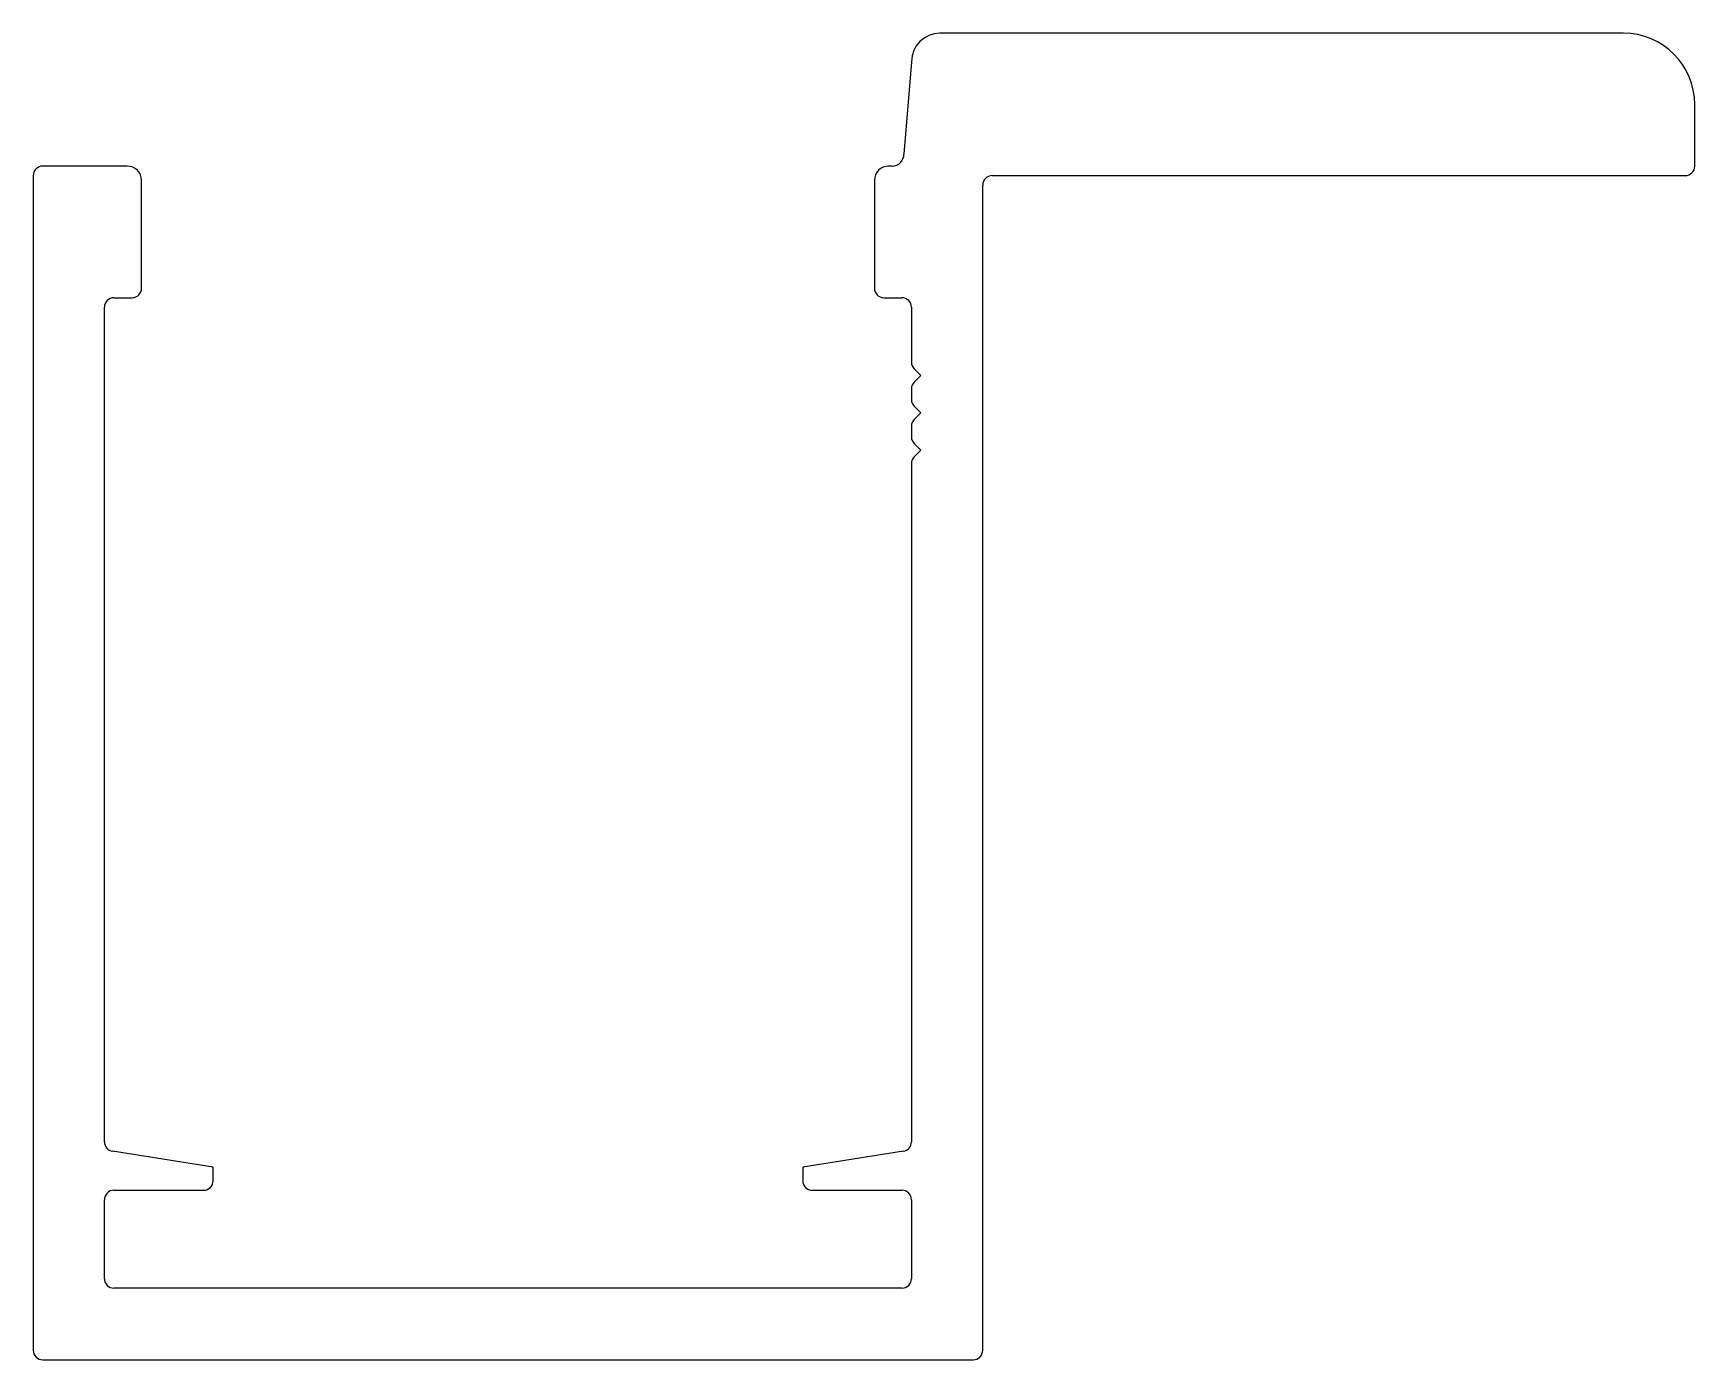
# Model space of a CAD drawing. Extents: x -20.7 to 23.7, y 9.2 to 44.7.
import ezdxf

# ---------------------------------------------------------------- set-up
doc = ezdxf.new("R2010")
doc.units = 0
doc.layers.get('0').update_dxf_attribs({"linetype": 'CONTINUOUS'})

msp = doc.modelspace()

# ---------------------------------------------------------------- linework, layer by layer
for p, q in [((21.825, 44.719), (3.537, 44.719)), ((2.775, 43.957), (2.574, 41.48)), ((23.73, 41.163), (23.73, 42.814)), ((-20.72, 40.909), (-20.72, 9.476)), ((-18.203, 41.163), (-20.466, 41.163)), ((2.256, 41.163), (2.164, 41.163)), ((4.934, 40.909), (23.476, 40.909)), ((-17.822, 37.895), (-17.822, 40.782)), ((1.783, 40.782), (1.783, 37.895)), ((4.68, 9.476), (4.68, 40.655)), ((-18.815, 15.052), (-18.815, 37.387)), ((-18.561, 37.641), (-18.076, 37.641)), ((2.037, 37.641), (2.521, 37.641)), ((2.775, 37.387), (2.775, 35.912)), ((2.849, 35.735), (3.025, 35.559)), ((2.775, 35.205), (2.775, 34.912)), ((3.025, 35.559), (2.849, 35.382)), ((2.849, 34.736), (3.025, 34.559)), ((3.025, 34.559), (2.849, 34.382)), ((2.775, 34.205), (2.775, 33.912)), ((2.849, 33.736), (3.025, 33.559)), ((3.025, 33.559), (2.849, 33.382)), ((2.775, 33.205), (2.775, 15.052)), ((-15.906, 14.378), (-18.6, 14.801)), ((2.561, 14.801), (-0.133, 14.378)), ((-15.906, 14.013), (-15.906, 14.378)), ((-0.133, 14.378), (-0.133, 14.013)), ((-18.815, 11.392), (-18.815, 13.505)), ((-18.561, 13.759), (-16.16, 13.759)), ((0.121, 13.759), (2.521, 13.759)), ((2.775, 13.505), (2.775, 11.392)), ((2.521, 11.138), (-18.561, 11.138)), ((-20.466, 9.222), (4.426, 9.222))]:
    msp.add_line(p, q)
for centre, radius, start, end in [((3.537, 43.957), 0.762, 90, 180), ((21.825, 42.814), 1.905, 360, 90), ((2.256, 41.48), 0.317, 270, 360), ((-20.466, 40.909), 0.254, 90, 180), ((-18.203, 40.782), 0.381, 0, 90), ((2.164, 40.782), 0.381, 90, 180), ((4.934, 40.655), 0.254, 90, 180), ((23.476, 41.163), 0.254, 270, 0), ((-18.076, 37.895), 0.254, 270, 360), ((2.037, 37.895), 0.254, 180, 270), ((-18.561, 37.387), 0.254, 90, 180), ((2.521, 37.387), 0.254, 360, 90), ((3.025, 35.912), 0.25, 180, 225), ((3.025, 35.205), 0.25, 135, 180), ((3.025, 34.912), 0.25, 180, 225), ((3.025, 34.205), 0.25, 135, 180), ((3.025, 33.912), 0.25, 180, 225), ((3.025, 33.205), 0.25, 135, 180), ((-18.561, 15.052), 0.254, 180, 261.0843), ((2.521, 15.052), 0.254, 278.9157, 0), ((-16.16, 14.013), 0.254, 270, 0), ((0.121, 14.013), 0.254, 180, 270), ((-18.561, 13.505), 0.254, 90, 180), ((2.521, 13.505), 0.254, 360, 90), ((-18.561, 11.392), 0.254, 180, 270), ((2.521, 11.392), 0.254, 270, 360), ((-20.466, 9.476), 0.254, 180, 270), ((4.426, 9.476), 0.254, 270, 0)]:
    msp.add_arc(centre, radius, start, end)

doc.saveas('drawing.dxf')
